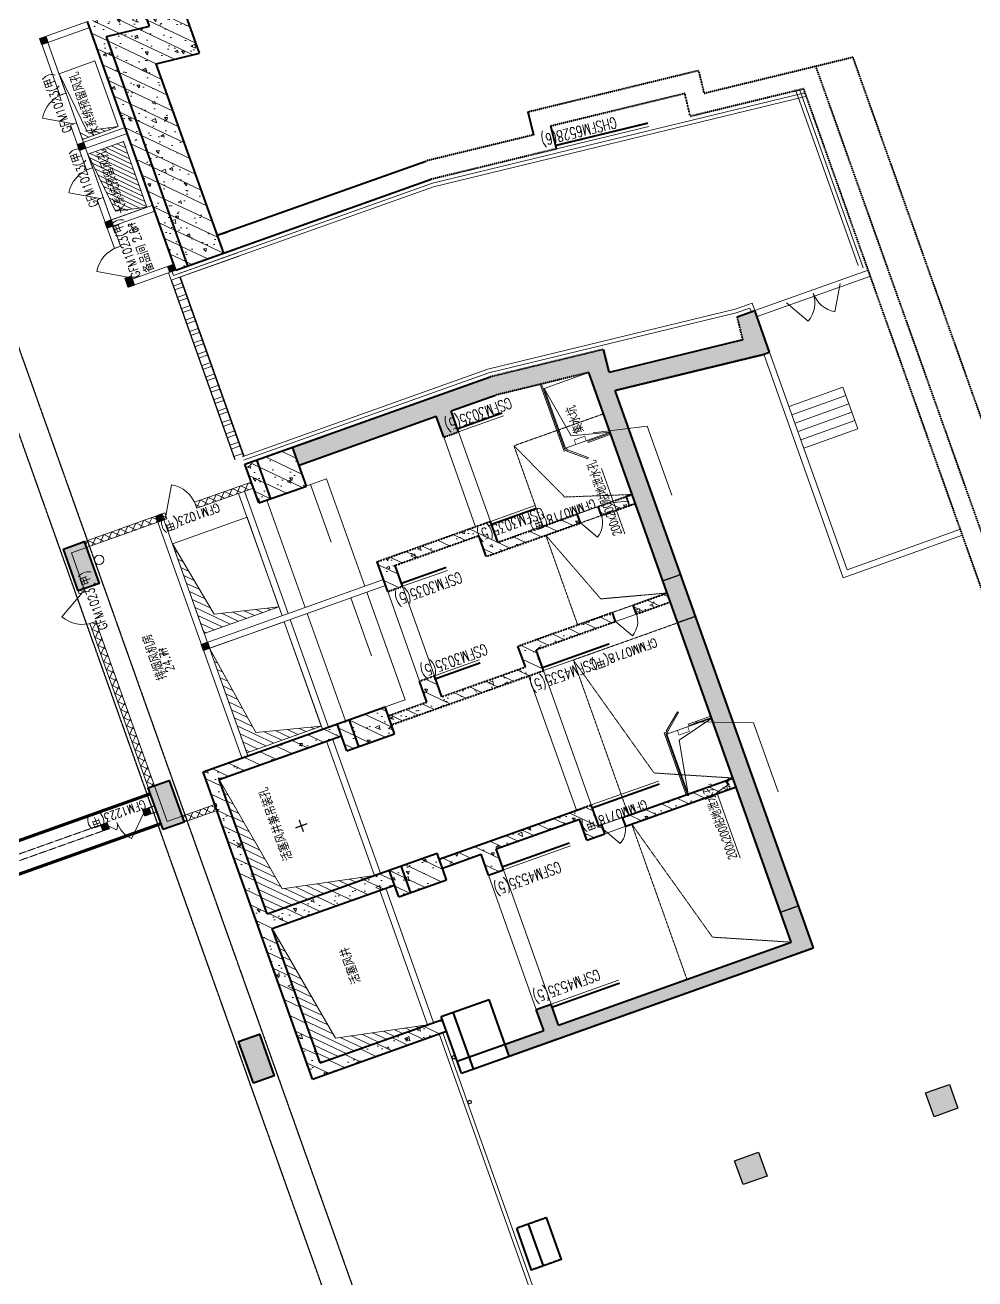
# Model space of a CAD drawing. Header units: millimetres. Extents: x 395197 to 699875, y 745 to 708816.
# Drawn here: x 501933 to 531934, y 223258 to 262836 of the extents above; entities that cross this region are included whole.
import ezdxf
from ezdxf.enums import TextEntityAlignment as Align

# ---------------------------------------------------------------- set-up
doc = ezdxf.new("R2010")
doc.units = ezdxf.units.MM
for name, pattern in [('CONTINOUS', [0]), ('DASH', [0.35, 0.25, -0.1]), ('DIVIDE', [31.75, 12.7, -6.35, 0, -6.35, 0, -6.35])]:
    doc.linetypes.add(name, pattern=pattern)
for name, color, linetype, lineweight in [('COLUMN', 9, 'Continuous', 13), ('DIM_LEAD', 3, 'Continuous', 9), ('GPS10.25', 2, 'Continuous', 9), ('SPACE', 7, 'Continuous', 9), ('STAIR', 2, 'Continuous', 9), ('WALL', 6, 'Continuous', 20), ('WINDOW', 252, 'Continuous', 9), ('WINDOWs', 4, 'Continuous', 18), ('吊钩', 175, 'Continuous', 9), ('地墙', 4, 'Continuous', 40), ('填充', 252, 'Continuous', 9), ('孔洞', 30, 'Continuous', 9), ('扶手', 144, 'Continuous', 9), ('暗梁暗柱', 4, 'Continuous', 40), ('柱边', 250, 'Continuous', 40), ('离壁墙', 185, 'Continuous', 9), ('给排水及消防', 54, 'Continuous', 9), ('设备-环控', 8, 'Continuous', 9), ('门号', 2, 'Continuous', 20)]:
    doc.layers.add(name, color=color, linetype=linetype, lineweight=lineweight)
for name, color, linetype in [('gpsylk', 40, 'Continuous'), ('挡烟', 5, 'DIVIDE'), ('柱', 9, 'Continuous'), ('柱子', 2, 'Continuous'), ('站台板下梁', 4, 'Continuous')]:
    doc.layers.add(name, color=color, linetype=linetype)
doc.styles.add('_HZTXT', font='txt1.shx', dxfattribs={"width": 0.7, "bigfont": 'HZTXT.shx'})
doc.styles.add('rs9-hz', font='RS9', dxfattribs={"width": 0.7, "bigfont": 'HZTXT'})
pattern_1 = [(154.69898, (404639.6, 463868.67), (-160.26523, -339.0281), []), (159.699, (404639.6, 463868.7), (-274.04, 1044.654), [112.5, -1237.5]), (104.699, (404639.6, 463868.7), (-992.102, -576.2684), [90, -990]), (210.1504, (404616.8, 463955.7), (-1266.1414, 468.3866), [95.6103, -1051.713]), (155.8832, (404357.2, 463767.5), (-305.8676, 1590.863), [168.75, -1856.25]), (206.3346, (404331.7, 463900.1), (-1848.246, 827.413), [143.415, -1577.57]), (100.8832, (404357.2, 463767.5), (-1848.246, 827.412), [135, -1485]), (130.699, (404377.2, 463934.05), (266.7776, 1046.5322), [112.5, -1237.5]), (75.699, (404377.2, 463934), (-1147.092, -23.035), [90, -990]), (181.1504, (404399.4, 464021.3), (-880.314, 1023.4977), [95.6103, -1051.713]), (147.19898, (404639.6, 463868.67), (-476.2659, -151.1447), [0, -978, 0, -1005, 0, -993.75]), (117.19898, (404639.6, 463868.67), (-690.0067, 172.0891), [0, -573, 0, -955.5, 0, -378.75]), (77.19898, (404752.35, 463553.75), (-238.0578, 765.2761), [0, -375, 0, -1170, 0, -1552.5]), (67.19898, (404802.9, 463412.5), (-436.239, 772.9693), [0, -487.5, 0, -777, 0, -1102.5])]
pattern_2 = [(160.30102, (-700383.64, 275276), (-128.4269, -358.7026), []), (160.30102, (-700460.4, 275438.38), (-128.4269, -358.7026), [])]
pattern_3 = [(154.69898, (404639.6, 463868.67), (-160.26523, -339.0281), []), (159.699, (404639.6, 463868.7), (-274.04, 1044.654), [112.5, -1237.5]), (104.699, (404639.6, 463868.7), (-992.1017, -576.2684), [90, -990]), (210.1504, (404616.8, 463955.7), (-1266.1414, 468.3866), [95.6103, -1051.713]), (155.8832, (404357.2, 463767.5), (-305.8676, 1590.863), [168.75, -1856.25]), (206.3346, (404331.7, 463900.1), (-1848.246, 827.413), [143.415, -1577.57]), (100.8832, (404357.2, 463767.5), (-1848.246, 827.412), [135, -1485]), (130.699, (404377.2, 463934.05), (266.7776, 1046.5322), [112.5, -1237.5]), (75.699, (404377.2, 463934), (-1147.092, -23.035), [90, -990]), (181.1504, (404399.4, 464021.3), (-880.314, 1023.4977), [95.6103, -1051.713]), (147.19898, (404639.6, 463868.67), (-476.2659, -151.1447), [0, -978, 0, -1005, 0, -993.75]), (117.19898, (404639.6, 463868.67), (-690.0067, 172.0891), [0, -573, 0, -955.5, 0, -378.75]), (77.19898, (404752.35, 463553.75), (-238.0578, 765.2761), [0, -375, 0, -1170, 0, -1552.5]), (67.19898, (404802.9, 463412.5), (-436.239, 772.9693), [0, -487.5, 0, -777, 0, -1102.5])]

# ---------------------------------------------------------------- blocks, each defined once
blk = doc.blocks.new('_FZH')
blk.add_solid([(-0.5, -0.5), (0.5, -0.5), (-0.5, 0.5), (0.5, 0.5)])
blk = doc.blocks.new('平方米')
at = {"layer": 'SPACE', "style": '_HZTXT', "width": 0.8}
for s, height, p in [('m', 256, (-166882, 205269)), ('2', 119, (-166691, 205390))]:
    blk.add_text(s, height=height, rotation=359.89, dxfattribs=at).set_placement(p)
blk = doc.blocks.new('A$C3E3C7F2D')
at = {"layer": 'gpsylk', "linetype": 'ByBlock'}
for centre in [(-274704, -26796), (-273204, -26799)]:
    blk.add_circle(centre, 57, dxfattribs=at)
blk = doc.blocks.new('$DorLib2D$00000228')
at = {"color": 0}
blk.add_line((0.5, 0), (0, 0.866), dxfattribs=at)
blk.add_arc((0.5, 0), 1, 120, 180, dxfattribs=at)
blk = doc.blocks.new('$DorLib2D$00000231')
at = {"color": 0}
for p, q in [((-0.5, 0), (-0.25, 0.433)), ((0.5, 0), (0.25, 0.433))]:
    blk.add_line(p, q, dxfattribs=at)
for centre, start, end in [((-0.5, 0), 0, 60), ((0.5, 0), 120, 180)]:
    blk.add_arc(centre, 0.5, start, end, dxfattribs=at)
blk = doc.blocks.new('$DorLib2D$00000222')
at = {"color": 0}
for p, q in [((0.5, -0.001), (-0.031, 0.53)), ((-0.5, 0), (-0.322, 0.178))]:
    blk.add_line(p, q, dxfattribs=at)
for centre, radius, start, end in [((0.505, -0.002), 0.755, 135.2225, 179.7238), ((-0.501, 0.003), 0.251, 359.7899, 44.4567)]:
    blk.add_arc(centre, radius, start, end, dxfattribs=at)

msp = doc.modelspace()

# ---------------------------------------------------------------- hatches: boundary and pattern name
at = {"layer": 'COLUMN'}
for points in [[(531399, 228643), (530645, 228374), (530376, 229127), (531129, 229397)], [(525367, 226504), (524614, 226234), (524344, 226987), (525097, 227257)]]:
    msp.add_hatch(color=256, dxfattribs=at).paths.add_polyline_path(points)
at = {"layer": '填充'}
h = msp.add_hatch(dxfattribs=at)
h.set_pattern_fill('钢筋混凝土', color=252, scale=150, angle=109.699, style=0)
h.set_pattern_definition(pattern_1)
h.paths.add_polyline_path([(506841, 255892), (507971, 256294), (506077, 261617), (507445, 261949), (506838, 263654), (505666, 263370), (505868, 262801), (504500, 262470)])
h = msp.add_hatch(dxfattribs=at)
h.set_pattern_fill('钢筋混凝土', color=252, scale=150, angle=109.699, style=0)
h.set_pattern_definition(pattern_1)
h.paths.add_polyline_path([(504500, 262470), (505868, 262801), (505666, 263370), (503907, 262944), (506464, 255758), (506841, 255892)])
h = msp.add_hatch(dxfattribs=at)
h.set_pattern_fill('钢筋混凝土', color=252, scale=150, angle=109.699, style=0)
h.set_pattern_definition(pattern_3)
h.paths.add_polyline_path([(506841, 255892), (507075, 255233), (508206, 255635), (508005, 256200), (507971, 256294)])
h = msp.add_hatch(dxfattribs=at)
h.set_pattern_fill('钢筋混凝土', color=252, scale=150, angle=109.699, style=0)
h.set_pattern_definition(pattern_3)
h.paths.add_polyline_path([(506841, 255892), (506464, 255758), (506699, 255098), (507075, 255233)])
h = msp.add_hatch(dxfattribs=at)
h.set_pattern_fill('钢筋混凝土', color=252, scale=150, angle=109.699, style=0)
h.set_pattern_definition([(154.699, (532567.16, 235764), (-160.265, -339.028), []), (159.699, (532567.2, 235764), (-274.04, 1044.654), [112.5, -1237.5]), (104.699, (532567.2, 235764), (-992.1, -576.27), [90, -990]), (210.1504, (532544.3, 235851), (-1266.14, 468.387), [95.61, -1051.713]), (155.883, (532284.7, 235662.9), (-305.87, 1590.86), [168.75, -1856.25]), (206.3346, (532259.2, 235795.4), (-1848.25, 827.41), [143.415, -1577.57]), (100.883, (532284.7, 235662.9), (-1848.25, 827.41), [135, -1485]), (130.699, (532304.8, 235829.4), (266.778, 1046.532), [112.5, -1237.5]), (75.699, (532304.8, 235829.4), (-1147.092, -23.035), [90, -990]), (181.1504, (532327, 235916.6), (-880.314, 1023.498), [95.61, -1051.713]), (147.199, (532567.16, 235764), (-476.266, -151.1447), [0, -978, 0, -1005, 0, -993.75]), (117.199, (532567.16, 235764), (-690.007, 172.089), [0, -573, 0, -955.5, 0, -378.75]), (77.199, (532679.9, 235449.07), (-238.058, 765.276), [0, -375, 0, -1170, 0, -1552.5]), (67.199, (532730.5, 235307.84), (-436.239, 772.97), [0, -487.5, 0, -777, 0, -1102.5])])
h.paths.add_polyline_path([(516623, 251731), (510385, 249511), (510586, 248946), (514920, 250488), (515155, 249829), (515626, 249996), (515391, 250656), (516795, 251155), (519736, 251869), (521106, 248019), (521207, 247736), (526135, 233887), (518786, 231272), (518552, 231932), (518081, 231764), (518315, 231104), (517091, 230669), (517225, 230292), (526834, 233711), (520575, 251300), (525167, 252415), (525450, 252515), (525208, 253196), (525115, 253456), (524985, 253822), (524429, 253625), (524606, 252896), (520427, 251882), (520251, 252611)])
h = msp.add_hatch(dxfattribs=at)
h.set_pattern_fill('钢筋混凝土', color=252, scale=150, angle=109.699, style=0)
h.set_pattern_definition(pattern_3)
h.paths.add_polyline_path([(509691, 247884), (510821, 248286), (510385, 249511), (509255, 249109)])
h = msp.add_hatch(dxfattribs=at)
h.set_pattern_fill('钢筋混凝土', color=252, scale=150, angle=109.699, style=0)
h.set_pattern_definition(pattern_3)
h.paths.add_polyline_path([(509314, 247750), (509691, 247884), (509255, 249109), (508878, 248975)])
at = {"layer": '填充', "extrusion": (-7.69621e-32, -2.75549e-32, -1)}
h = msp.add_hatch(dxfattribs=at)
h.set_pattern_fill('ANSI37', color=252, scale=120, angle=-109.699, style=0)
h.set_pattern_definition([(115.30102, (-700383.64, 275276), (-172.22628, -81.41474), []), (205.30102, (-700383.64, 275276), (81.41474, -172.22628), [])])
h.paths.add_polyline_path([(-507924, 238233), (-507991, 238045), (-506955, 237676), (-506888, 237864)])
h.paths.add_polyline_path([(-504170, 244009), (-506014, 238827), (-505826, 238760), (-503982, 243942)])
h.paths.add_polyline_path([(-503801, 245045), (-503835, 244951), (-503647, 244884), (-503613, 244978)])
h.paths.add_polyline_path([(-506347, 247437), (-506414, 247249), (-503870, 246343), (-503803, 246532)])
h.paths.add_polyline_path([(-509079, 248409), (-509146, 248221), (-507356, 247584), (-507289, 247772)])
at = {"layer": '填充'}
h = msp.add_hatch(dxfattribs=at)
h.set_pattern_fill('钢筋混凝土', color=252, scale=150, angle=109.699, style=0)
h.set_pattern_definition([(154.699, (524403.27, 238790.8), (-160.265, -339.028), []), (159.699, (524403.3, 238790.8), (-274.04, 1044.654), [112.5, -1237.5]), (104.699, (524403.3, 238790.8), (-992.1, -576.27), [90, -990]), (210.15, (524380.4, 238877.8), (-1266.14, 468.39), [95.61, -1051.71]), (155.883, (524120.8, 238689.7), (-305.87, 1590.86), [168.75, -1856.25]), (206.335, (524095.3, 238822.2), (-1848.25, 827.41), [143.42, -1577.57]), (100.883, (524120.8, 238689.7), (-1848.25, 827.41), [135, -1485]), (130.699, (524140.9, 238856.2), (266.78, 1046.53), [112.5, -1237.5]), (75.699, (524140.9, 238856.2), (-1147.09, -23.035), [90, -990]), (181.15, (524163.1, 238943.4), (-880.314, 1023.5), [95.61, -1051.71]), (147.199, (524403.27, 238790.8), (-476.266, -151.145), [0, -978, 0, -1005, 0, -993.75]), (117.199, (524403.3, 238790.8), (-690.007, 172.09), [0, -573, 0, -955.5, 0, -378.75]), (77.199, (524516.03, 238475.86), (-238.058, 765.276), [0, -375, 0, -1170, 0, -1552.5]), (67.199, (524566.6, 238334.64), (-436.24, 772.97), [0, -487.5, 0, -777, 0, -1102.5])])
h.paths.add_polyline_path([(519346, 238052), (515012, 236510), (515113, 236227), (516337, 236663), (516572, 236003), (517043, 236171), (516808, 236831), (519446, 237769), (519681, 237110), (520246, 237311), (520146, 237594), (520052, 237560), (519817, 238220)])
h.paths.add_polyline_path([(520805, 237828), (520906, 237546), (524203, 238719), (524103, 239002)])
h.paths.add_polyline_path([(515099, 241635), (514864, 242295), (514393, 242127), (514627, 241468), (513403, 241032), (513503, 240749), (518308, 242459), (518073, 243119), (520583, 244012), (520483, 244294), (517502, 243234), (517736, 242574)])
h.paths.add_polyline_path([(521142, 244529), (521243, 244246), (522313, 244627), (522212, 244910)])
h.paths.add_polyline_path([(520036, 247638), (520136, 247355), (521018, 247669), (520918, 247952)])
h.paths.add_polyline_path([(519477, 247121), (519376, 247403), (516866, 246510), (516632, 247170), (513052, 245896), (513387, 244954), (513858, 245121), (513623, 245781), (516261, 246720), (516496, 246060)])
h = msp.add_hatch(dxfattribs=at)
h.set_pattern_fill('钢筋混凝土', color=252, scale=150, angle=109.699, style=0)
h.set_pattern_definition(pattern_3)
h.paths.add_polyline_path([(513604, 240467), (513302, 241315), (512172, 240912), (512473, 240064)])
h = msp.add_hatch(dxfattribs=at)
h.set_pattern_fill('钢筋混凝土', color=252, scale=150, angle=109.699, style=0)
h.set_pattern_definition([(154.69898, (625805.57, 547374.84), (-160.26523, -339.0281), []), (159.69898, (625805.6, 547374.8), (-274.04, 1044.654), [112.5, -1237.5]), (104.69898, (625805.6, 547374.8), (-992.1017, -576.2684), [90, -990]), (210.15038, (625782.7, 547461.9), (-1266.1414, 468.3866), [95.6103, -1051.713]), (155.8832, (625523.1, 547273.7), (-305.8676, 1590.863), [168.75, -1856.25]), (206.3346, (625497.6, 547406.3), (-1848.246, 827.413), [143.4154, -1577.5695]), (100.8832, (625523.1, 547273.7), (-1848.246, 827.412), [135, -1485]), (130.69898, (625543.2, 547440.2), (266.7776, 1046.5322), [112.5, -1237.5]), (75.69898, (625543.2, 547440.2), (-1147.0922, -23.0352), [90, -990]), (181.15038, (625565.4, 547527.4), (-880.3138, 1023.4977), [95.6103, -1051.713]), (147.19898, (625805.57, 547374.84), (-476.26587, -151.1447), [0, -978, 0, -1005, 0, -993.75]), (117.19898, (625805.57, 547374.84), (-690.0067, 172.0891), [0, -573, 0, -955.5, 0, -378.75]), (77.19898, (625918.32, 547059.9), (-238.0578, 765.2761), [0, -375, 0, -1170, 0, -1552.5]), (67.19898, (625968.9, 546918.7), (-436.239, 772.9693), [0, -487.5, 0, -777, 0, -1102.5])])
h.paths.add_polyline_path([(507555, 239269), (511008, 229566), (515248, 231074), (515114, 231451), (511251, 230077), (509742, 234316), (513605, 235691), (513438, 236162), (509575, 234787), (508066, 239027), (511929, 240401), (511795, 240778)])
h = msp.add_hatch(dxfattribs=at)
h.set_pattern_fill('钢筋混凝土', color=252, scale=150, angle=109.699, style=0)
h.set_pattern_definition(pattern_3)
h.paths.add_polyline_path([(511795, 240778), (512096, 239930), (512473, 240064), (512172, 240912)])
h = msp.add_hatch(dxfattribs=at)
h.set_pattern_fill('钢筋混凝土', color=252, scale=150, angle=109.699, style=0)
h.set_pattern_definition(pattern_3)
h.paths.add_polyline_path([(513814, 236296), (514116, 235448), (515247, 235850), (514945, 236698)])
h = msp.add_hatch(dxfattribs=at)
h.set_pattern_fill('钢筋混凝土', color=252, scale=150, angle=109.699, style=0)
h.set_pattern_definition(pattern_3)
h.paths.add_polyline_path([(513814, 236296), (513438, 236162), (513739, 235314), (514116, 235448)])
at = {"layer": '孔洞'}
h = msp.add_hatch(dxfattribs=at)
h.set_pattern_fill('ANSI31', color=8, scale=80, angle=109.699, style=0)
h.set_pattern_definition([(154.69898, (451902.09, 499817.62), (-54.27649, -114.81752), [])])
h.paths.add_polyline_path([(503743, 259228), (504873, 259631), (503656, 259472)])
h = msp.add_hatch(dxfattribs=at)
h.set_pattern_fill('ANSI31', color=8, scale=80, angle=109.699, style=0)
h.set_pattern_definition([(154.69898, (451935.61, 499723.41), (-54.27649, -114.81752), [])])
h.paths.add_polyline_path([(505779, 257087), (505041, 259160), (503911, 258757), (504786, 256958)])
at = {"layer": '孔洞', "extrusion": (-7.69621e-32, -2.75549e-32, -1)}
h = msp.add_hatch(dxfattribs=at)
h.set_pattern_fill('ANSI32', color=8, scale=80, angle=-64.699, style=0)
h.set_pattern_definition(pattern_2)
h.paths.add_polyline_path([(-506830, 254880), (-508841, 249227), (-508559, 249126), (-506547, 254779)])
h = msp.add_hatch(dxfattribs=at)
h.set_pattern_fill('ANSI32', color=8, scale=80, angle=-64.699, style=0)
h.set_pattern_definition(pattern_2)
h.paths.add_polyline_path([(-506830, 254880), (-508841, 249227), (-508559, 249126), (-506547, 254779)])
at = {"layer": '孔洞'}
h = msp.add_hatch(dxfattribs=at)
h.set_pattern_fill('ANSI31', color=8, scale=120, angle=109.699, style=0)
h.set_pattern_definition([(154.69898, (451740.8, 499972.52), (-81.41474, -172.22628), [])])
h.paths.add_polyline_path([(507594, 243635), (509949, 244473), (507910, 244242), (506588, 246461)])
h = msp.add_hatch(dxfattribs=at)
h.set_pattern_fill('ANSI31', color=8, scale=120, angle=109.699, style=0)
h.set_pattern_definition([(154.69898, (451807.85, 499784.1), (-81.41474, -172.22628), [])])
h.paths.add_polyline_path([(508935, 239867), (511290, 240705), (511290, 240705), (509227, 240501), (507762, 243164), (508684, 240573)])
h = msp.add_hatch(dxfattribs=at)
h.set_pattern_fill('ANSI31', color=8, scale=120, angle=109.699, style=0)
h.set_pattern_definition([(154.69898, (451807.85, 499784.1), (-81.41474, -172.22628), [])])
h.paths.add_polyline_path([(508066, 239027), (509575, 234787), (512966, 235994), (510058, 235569)])
h = msp.add_hatch(dxfattribs=at)
h.set_pattern_fill('ANSI31', color=8, scale=120, angle=109.699, style=0)
h.set_pattern_definition([(154.69898, (451841.38, 499689.88), (-81.41474, -172.22628), [])])
h.paths.add_polyline_path([(509742, 234316), (509742, 234316), (511251, 230077), (514643, 231283), (511734, 230859)])
at = {"layer": '柱'}
for points in [[(502466, 262219), (502399, 262407), (502588, 262474), (502655, 262286)], [(503655, 258879), (503588, 259067), (503776, 259134), (503844, 258946)], [(504527, 256429), (504460, 256618), (504648, 256685), (504715, 256496)], [(506510, 255031), (506443, 255220), (506632, 255287), (506699, 255098)], [(505191, 254562), (505091, 254845), (505279, 254912), (505380, 254629)], [(506131, 247148), (506064, 247337), (506253, 247404), (506320, 247215)], [(507573, 243097), (507506, 243285), (507694, 243352), (507762, 243164)], [(505717, 237872), (505650, 238061), (505839, 238128), (505906, 237939)], [(504398, 237403), (504331, 237591), (504520, 237658), (504587, 237470)]]:
    msp.add_hatch(color=252, dxfattribs=at).paths.add_polyline_path(points)

# ---------------------------------------------------------------- linework, layer by layer
at = {"layer": 'DIM_LEAD'}
for p, q in [((519872, 249970, 0), (521580, 250170, 0)), ((521580, 250170, 0), (522358, 247997, 0)), ((523097, 240841, 0), (524938, 240807, 0)), ((523097, 240841, 0), (524938, 240807, 0)), ((524938, 240807, 0), (525716, 238634, 0))]:
    msp.add_line(p, q, dxfattribs=at)
at = {"layer": 'DIM_LEAD', "linetype": 'ByBlock'}
for p, q in [((523780, 238612, 0), (524153, 238860, 0)), ((524518, 236553, 0), (523780, 238612, 0))]:
    msp.add_line(p, q, dxfattribs=at)
at = {"layer": 'GPS10.25', "linetype": 'ByBlock'}
for p, q in [((520874, 246777, 0), (520137, 248836, 0)), ((520522, 247766, 0), (520968, 247811, 0))]:
    msp.add_line(p, q, dxfattribs=at)
at = {"layer": 'gpsylk', "linetype": 'CONTINOUS', "lineweight": -3, "extrusion": (-7.69621e-32, -2.75549e-32, -1), "elevation": 0}
for points in [[(-506830, 254880), (-508841, 249227)], [(-506547, 254779), (-508559, 249126)], [(-506547, 254779), (-508559, 249126)]]:
    msp.add_lwpolyline(points, dxfattribs=at)
at = {"layer": 'STAIR'}
msp.add_line((528235, 250088, 0), (527766, 251407, 0), dxfattribs=at)
at = {"layer": 'STAIR', "elevation": 0}
for points in [[(527766, 251407), (526062, 250796)], [(527859, 251143), (526156, 250533)], [(527953, 250879), (526258, 250272)], [(528047, 250615), (526352, 250008)], [(528141, 250351), (526439, 249742)], [(528235, 250088), (526534, 249478)]]:
    msp.add_lwpolyline(points, dxfattribs=at)
at = {"layer": 'WALL'}
for p, q in [((503907, 262944, 0), (502399, 262407, 0)), ((502399, 262407, 0), (503035, 260622, 0)), ((502655, 262286, 0), (503974, 262755, 0)), ((503223, 260689, 0), (502655, 262286, 0)), ((503370, 259679, 0), (503873, 258266, 0)), ((504061, 258333, 0), (503559, 259747, 0)), ((504208, 257324, 0), (504755, 255787, 0)), ((504944, 255854, 0), (504397, 257391, 0)), ((506632, 255287, 0), (505313, 254817, 0)), ((505191, 254562, 0), (506699, 255098, 0)), ((505313, 254817, 0), (505279, 254912, 0)), ((528565, 255096, 0), (524985, 253822, 0)), ((528632, 254908, 0), (525052, 253634, 0)), ((505091, 254845, 0), (505191, 254562, 0)), ((527895, 245645, 0), (525450, 252515, 0)), ((527774, 245389, 0), (525262, 252448, 0)), ((509079, 248409, 0), (507289, 247772, 0)), ((509146, 248221, 0), (507356, 247584, 0)), ((507356, 247584, 0), (507289, 247772, 0)), ((506347, 247437, 0), (503144, 246297, 0)), ((506414, 247249, 0), (506347, 247437, 0)), ((506414, 247249, 0), (503399, 246176, 0)), ((508780, 239705, 0), (506131, 247148, 0)), ((508969, 239772, 0), (506320, 247215, 0)), ((531542, 246730, 0), (527774, 245389, 0)), ((531475, 246919, 0), (527895, 245645, 0)), ((503647, 244884, 0), (503144, 246297, 0)), ((503835, 244951, 0), (503399, 246176, 0)), ((507506, 243285, 0), (513253, 245331, 0)), ((507573, 243097, 0), (513320, 245142, 0)), ((503835, 244951, 0), (503647, 244884, 0)), ((504170, 244009, 0), (503982, 243942, 0)), ((506295, 237441, 0), (503982, 243942, 0)), ((506417, 237697, 0), (504170, 244009, 0)), ((506295, 237441, 0), (507991, 238045, 0)), ((506417, 237697, 0), (507924, 238233, 0))]:
    msp.add_line(p, q, dxfattribs=at)
at = {"layer": 'WALL', "linetype": 'DASH', "ltscale": 2}
for p, q in [((506027, 238195, 0), (505650, 238061, 0)), ((505717, 237872, 0), (505650, 238061, 0)), ((506094, 238006, 0), (505717, 237872, 0)), ((504520, 237658, 0), (497077, 235010, 0)), ((504587, 237470, 0), (497144, 234821, 0)), ((504587, 237470, 0), (504520, 237658, 0))]:
    msp.add_line(p, q, dxfattribs=at)
at = {"layer": 'WALL', "elevation": 0}
for points in [[(503223, 260689), (503035, 260622)], [(503559, 259747), (503370, 259679)], [(505095, 259603), (503588, 259067)], [(505162, 259415), (503655, 258879)], [(504061, 258333), (503873, 258266)], [(504397, 257391), (504208, 257324)], [(505967, 257154), (504460, 256618)], [(506034, 256966), (504527, 256429)], [(504944, 255854), (504755, 255787)], [(505279, 254912), (505091, 254845)]]:
    msp.add_lwpolyline(points, dxfattribs=at)
at = {"layer": 'WINDOW'}
for p, q in [((521633, 259635, 0), (518718, 258928, 0)), ((515626, 249996, 0), (517039, 250499, 0)), ((516632, 247170, 0), (518045, 247673, 0)), ((513858, 245121, 0), (515271, 245624, 0)), ((518308, 242459, 0), (520420, 243211, 0)), ((514864, 242295, 0), (516277, 242798, 0)), ((519817, 238220, 0), (521936, 238974, 0)), ((517043, 236171, 0), (519164, 236926, 0)), ((518552, 231932, 0), (520681, 232689, 0))]:
    msp.add_line(p, q, dxfattribs=at)
at = {"layer": 'WINDOW', "const_width": 60, "elevation": 0}
for points in [[(521607, 259742), (518692, 259035)], [(515592, 250090), (517006, 250593)], [(516665, 247076), (518078, 247578)], [(513825, 245215), (515238, 245718)], [(518275, 242553), (520386, 243305)], [(514897, 242201), (516311, 242704)], [(519850, 238125), (521970, 238880)], [(517010, 236265), (519130, 237020)], [(518585, 231837), (520715, 232595)]]:
    msp.add_lwpolyline(points, dxfattribs=at)
at = {"layer": 'WINDOW', "elevation": 0}
for points in [[(516161, 247002), (515155, 249829)], [(516632, 247170), (515626, 249996)], [(514864, 242295), (513858, 245121)], [(514393, 242127), (513387, 244954)], [(519346, 238052), (517837, 242292)], [(519817, 238220), (518308, 242459)], [(514398, 242113), (514393, 242127)], [(518081, 231764), (516572, 236003)], [(518552, 231932), (517043, 236171)]]:
    msp.add_lwpolyline(points, dxfattribs=at)
at = {"layer": 'WINDOW', "linetype": 'ByBlock', "elevation": 0}
for points in [[(508675, 248053), (510050, 244191)], [(508675, 248053), (510050, 244191)], [(508863, 248120), (510238, 244258)], [(508863, 248120), (510238, 244258)], [(519376, 247403), (520036, 247638)], [(520136, 247355), (519477, 247121)], [(520483, 244294), (521142, 244529)], [(521243, 244246), (520583, 244012)], [(511324, 240611), (510117, 244002)], [(511324, 240611), (510117, 244002)], [(511512, 240678), (510305, 244069)], [(511512, 240678), (510305, 244069)], [(513155, 236061), (511646, 240301)], [(513155, 236061), (511646, 240301)], [(512966, 235994), (511458, 240234)], [(512966, 235994), (511458, 240234)], [(520146, 237594), (520805, 237828)], [(520906, 237546), (520246, 237311)], [(513134, 235523), (514643, 231283)], [(513134, 235523), (514643, 231283)], [(513323, 235590), (514831, 231351)], [(513323, 235590), (514831, 231351)]]:
    msp.add_lwpolyline(points, dxfattribs=at)
at = {"layer": 'WINDOWs', "linetype": 'DASH', "ltscale": 2, "const_width": 100, "elevation": 0}
for points in [[(496943, 235387), (505893, 238572)], [(497278, 234445), (506228, 237630)]]:
    msp.add_lwpolyline(points, dxfattribs=at)
at = {"layer": '吊钩', "const_width": 40, "elevation": 0}
for points in [[(510469, 237494), (510846, 237628)], [(510725, 237372), (510591, 237749)]]:
    msp.add_lwpolyline(points, dxfattribs=at)
at = {"layer": '地墙', "ltscale": 5}
for p, q in [((507445, 261949, 0), (496725, 292072, 0)), ((505868, 262801, 0), (495957, 290651, 0)), ((506699, 255098, 0), (503907, 262944, 0)), ((504500, 262470, 0), (505868, 262801, 0)), ((507075, 255233, 0), (504500, 262470, 0)), ((506077, 261617, 0), (507445, 261949, 0)), ((508206, 255635, 0), (506077, 261617, 0)), ((517817, 260098, 0), (517993, 259369, 0)), ((518718, 258928, 0), (518541, 259657, 0)), ((508005, 256200, 0), (514590, 258544, 0)), ((506699, 255098, 0), (514762, 257968, 0)), ((508005, 256200, 0), (508326, 256314, 0)), ((506699, 255098, 0), (508585, 255770, 0)), ((520379, 251870, 0), (520202, 252599, 0)), ((508878, 248975, 0), (516623, 251731, 0)), ((526135, 233887, 0), (519736, 251869, 0)), ((515391, 250656, 0), (516795, 251155, 0)), ((526834, 233711, 0), (520575, 251300, 0)), ((515626, 249996, 0), (515391, 250656, 0)), ((510586, 248946, 0), (514920, 250488, 0)), ((515155, 249829, 0), (514920, 250488, 0)), ((508878, 248975, 0), (511396, 249871, 0)), ((510821, 248286, 0), (510385, 249511, 0)), ((510821, 248286, 0), (510385, 249511, 0)), ((509314, 247750, 0), (508878, 248975, 0)), ((509691, 247884, 0), (509255, 249109, 0)), ((510586, 248946, 0), (511655, 249326, 0)), ((509314, 247750, 0), (510821, 248286, 0)), ((519477, 247121, 0), (519376, 247403, 0)), ((520136, 247355, 0), (520036, 247638, 0)), ((516866, 246511, 0), (516632, 247170, 0)), ((516866, 246510, 0), (516632, 247170, 0)), ((516496, 246060, 0), (516261, 246720, 0)), ((513387, 244954, 0), (513052, 245896, 0)), ((513858, 245121, 0), (513623, 245781, 0)), ((520583, 244012, 0), (520483, 244294, 0)), ((521243, 244246, 0), (521142, 244529, 0)), ((517736, 242574, 0), (517502, 243234, 0)), ((518308, 242459, 0), (518073, 243119, 0)), ((515099, 241635, 0), (514864, 242295, 0)), ((514627, 241468, 0), (514393, 242127, 0)), ((507555, 239269, 0), (513302, 241315, 0)), ((513604, 240467, 0), (513302, 241315, 0)), ((513604, 240467, 0), (513302, 241315, 0)), ((512096, 239930, 0), (511795, 240778, 0)), ((512473, 240064, 0), (512172, 240912, 0)), ((508066, 239027, 0), (511929, 240401, 0)), ((512096, 239930, 0), (513604, 240467, 0)), ((511008, 229566, 0), (507555, 239269, 0)), ((520805, 237828, 0), (524291, 239069, 0)), ((509575, 234787, 0), (508066, 239027, 0)), ((520906, 237546, 0), (524392, 238786, 0)), ((515012, 236510, 0), (519541, 238121, 0)), ((520052, 237560, 0), (519817, 238220, 0)), ((516808, 236831, 0), (519446, 237769, 0)), ((519681, 237110, 0), (519446, 237769, 0)), ((520246, 237311, 0), (520146, 237594, 0)), ((520906, 237546, 0), (520805, 237828, 0)), ((519681, 237110, 0), (520246, 237311, 0)), ((513438, 236162, 0), (514945, 236698, 0)), ((515247, 235850, 0), (514945, 236698, 0)), ((515247, 235850, 0), (514945, 236698, 0)), ((517043, 236171, 0), (516808, 236831, 0)), ((514116, 235448, 0), (513814, 236296, 0)), ((515113, 236227, 0), (516337, 236663, 0)), ((516572, 236003, 0), (516337, 236663, 0)), ((509575, 234787, 0), (513438, 236162, 0)), ((513739, 235314, 0), (513438, 236162, 0)), ((516572, 236003, 0), (517043, 236171, 0)), ((509742, 234316, 0), (513605, 235691, 0)), ((513739, 235314, 0), (515247, 235850, 0)), ((511251, 230077, 0), (509742, 234316, 0)), ((518786, 231272, 0), (526135, 233887, 0)), ((515080, 231545, 0), (516588, 232082, 0)), ((517225, 230292, 0), (516588, 232082, 0)), ((518081, 231764, 0), (518552, 231932, 0)), ((518786, 231272, 0), (518552, 231932, 0)), ((515717, 229755, 0), (515080, 231545, 0)), ((516094, 229889, 0), (515457, 231679, 0)), ((518315, 231104, 0), (518081, 231764, 0)), ((511251, 230077, 0), (515114, 231451, 0)), ((511008, 229566, 0), (515248, 231074, 0)), ((515583, 230132, 0), (518315, 231104, 0)), ((517930, 223537, 0), (517461, 224856, 0)), ((518307, 223671, 0), (517838, 224990, 0)), ((518872, 223873, 0), (518403, 225192, 0))]:
    msp.add_line(p, q, dxfattribs=at)
at = {"layer": '地墙', "linetype": 'DASH', "ltscale": 0.01}
for p, q in [((528084, 261817, 0), (523387, 260678, 0)), ((546787, 209259, 0), (528084, 261817, 0)), ((517817, 260098, 0), (523210, 261407, 0)), ((523387, 260678, 0), (523210, 261407, 0)), ((545658, 208854, 0), (526911, 261533, 0)), ((526527, 260822, 0), (522945, 259953, 0)), ((545093, 208650, 0), (526527, 260822, 0)), ((518541, 259657, 0), (522769, 260682, 0)), ((522945, 259953, 0), (522769, 260682, 0)), ((517993, 259369, 0), (514590, 258544, 0)), ((518718, 258928, 0), (514762, 257968, 0)), ((524606, 252896, 0), (524429, 253625, 0)), ((520202, 252599, 0), (516623, 251731, 0)), ((525167, 252415, 0), (520575, 251300, 0)), ((519736, 251869, 0), (516795, 251155, 0)), ((515155, 249829, 0), (515626, 249996, 0)), ((520036, 247638, 0), (521106, 248019, 0)), ((516866, 246510, 0), (519376, 247403, 0)), ((520136, 247355, 0), (521207, 247736, 0)), ((513052, 245896, 0), (516161, 247002, 0)), ((516161, 247002, 0), (516632, 247170, 0)), ((516496, 246060, 0), (519477, 247121, 0)), ((513623, 245781, 0), (516261, 246720, 0)), ((513387, 244954, 0), (513858, 245121, 0)), ((521142, 244529, 0), (522212, 244910, 0)), ((521243, 244246, 0), (522313, 244627, 0)), ((517502, 243234, 0), (520483, 244294, 0)), ((518073, 243119, 0), (520583, 244012, 0)), ((513503, 240749, 0), (518308, 242459, 0)), ((514393, 242127, 0), (514864, 242295, 0)), ((515099, 241635, 0), (517736, 242574, 0)), ((513403, 241032, 0), (514627, 241468, 0)), ((519346, 238052, 0), (519817, 238220, 0)), ((520052, 237560, 0), (520146, 237594, 0)), ((517225, 230292, 0), (526834, 233711, 0))]:
    msp.add_line(p, q, dxfattribs=at)
at = {"layer": '地墙', "linetype": 'ByBlock'}
for p, q in [((524429, 253625, 0), (524985, 253822, 0)), ((525450, 252515, 0), (524985, 253822, 0)), ((524606, 252896, 0), (520379, 251870, 0)), ((525167, 252415, 0), (525450, 252515, 0)), ((520575, 251300, 0), (525167, 252415, 0)), ((526834, 233711, 0), (520575, 251300, 0)), ((515717, 229755, 0), (526834, 233711, 0))]:
    msp.add_line(p, q, dxfattribs=at)
at = {"layer": '地墙', "linetype": 'DASH', "ltscale": 0.2, "elevation": 0}
for points in [[(520918, 247952), (521018, 247669), (521207, 247736), (521106, 248019)], [(524103, 239002), (524203, 238719), (524392, 238786), (524291, 239069)]]:
    msp.add_lwpolyline(points, close=True, dxfattribs=at)
at = {"layer": '孔洞', "linetype": 'DASH'}
for p, q in [((518977, 247938, 0), (517374, 249557, 0)), ((518977, 247938, 0), (521106, 248019, 0)), ((520117, 244723, 0), (518380, 246731, 0)), ((520117, 244723, 0), (522209, 244909, 0)), ((521800, 239228, 0), (519250, 242794, 0)), ((521800, 239228, 0), (524291, 239069, 0)), ((523644, 234046, 0), (521094, 237613, 0)), ((523644, 234046, 0), (526135, 233887, 0))]:
    msp.add_line(p, q, dxfattribs=at)
at = {"layer": '孔洞', "linetype": 'ByBlock', "elevation": 0}
for points in [[(503743, 259228), (503005, 261301), (504136, 261703), (504873, 259631)], [(504648, 256685), (503911, 258757), (505041, 259160), (505779, 257087)]]:
    msp.add_lwpolyline(points, close=True, dxfattribs=at)
for points in [[(503005, 261301), (503881, 259501), (504873, 259631)], [(503911, 258757), (504786, 256958), (505779, 257087)]]:
    msp.add_lwpolyline(points, dxfattribs=at)
at = {"layer": '孔洞', "linetype": 'DASH', "elevation": 0}
for points in [[(521106, 248019), (520201, 250563), (517374, 249557), (518280, 247013)], [(519386, 243904), (518380, 246731), (521207, 247736), (522212, 244910)], [(519386, 243904), (518380, 246731), (521207, 247736), (522212, 244910)], [(520994, 237895), (519250, 242794), (522548, 243968), (524291, 239069)], [(522838, 232714), (521094, 237613), (524392, 238786), (526135, 233887)]]:
    msp.add_lwpolyline(points, close=True, dxfattribs=at)
at = {"layer": '孔洞', "elevation": 0}
for points in [[(509949, 244473), (508943, 247300), (506588, 246461), (507594, 243635), (509949, 244473)], [(506588, 246461), (507910, 244242), (509949, 244473)], [(511290, 240705), (510117, 244002), (507762, 243164), (508935, 239867), (511290, 240705)], [(507762, 243164), (509227, 240501), (511290, 240705)], [(508066, 239027), (510058, 235569), (512966, 235994)], [(509742, 234316), (511734, 230859), (514643, 231283)]]:
    msp.add_lwpolyline(points, dxfattribs=at)
for points in [[(512966, 235994), (511458, 240234), (508066, 239027), (509575, 234787)], [(514643, 231283), (513134, 235523), (509742, 234316), (511251, 230077)]]:
    msp.add_lwpolyline(points, close=True, dxfattribs=at)
at = {"layer": '孔洞'}
msp.add_circle((504273, 245956, 0), 150, dxfattribs=at)
at = {"layer": '扶手', "elevation": 0}
for points in [[(518242, 251506), (518981, 249442), (519047, 249466), (519061, 249428), (518957, 249391), (518203, 251497)], [(520435, 249920), (519720, 249664), (519706, 249702), (520422, 249958)], [(523597, 241019), (522881, 240764), (522894, 240727), (523610, 240981)], [(522850, 238556), (522169, 240468), (522235, 240492), (522222, 240530), (522118, 240493), (522812, 238542)]]:
    msp.add_lwpolyline(points, dxfattribs=at)
at = {"layer": '扶手', "const_width": 20, "elevation": 0}
for points in [[(519658, 249716), (519608, 249858), (519278, 249740), (519329, 249598)], [(522867, 240685), (522917, 240544), (522587, 240426), (522537, 240568)]]:
    msp.add_lwpolyline(points, dxfattribs=at)
at = {"layer": '扶手', "elevation": 0}
for points in [[(519717, 249185), (519061, 249428), (519047, 249391), (519703, 249148)], [(522576, 241133), (522222, 240530), (522187, 240550), (522541, 241153)]]:
    msp.add_lwpolyline(points, close=True, dxfattribs=at)
at = {"layer": '挡烟', "linetype": 'DASH', "const_width": 50, "elevation": 0}
msp.add_lwpolyline([(508841, 249227), (506830, 254880)], dxfattribs=at)
at = {"layer": '暗梁暗柱', "linetype": 'DASH', "ltscale": 1.5}
for p, q in [((518403, 225192, 0), (517461, 224856, 0)), ((518872, 223873, 0), (517930, 223537, 0))]:
    msp.add_line(p, q, dxfattribs=at)
at = {"layer": '柱', "color": 0, "elevation": 0}
for points in [[(502466, 262219), (502399, 262407), (502588, 262474), (502655, 262286)], [(503655, 258879), (503588, 259067), (503776, 259134), (503844, 258946)], [(504527, 256429), (504460, 256618), (504648, 256685), (504715, 256496)], [(506510, 255031), (506443, 255220), (506632, 255287), (506699, 255098)], [(505191, 254562), (505091, 254845), (505279, 254912), (505380, 254629)], [(506131, 247148), (506064, 247337), (506253, 247404), (506320, 247215)], [(507573, 243097), (507506, 243285), (507694, 243352), (507762, 243164)], [(505717, 237872), (505650, 238061), (505839, 238128), (505906, 237939)], [(504398, 237403), (504331, 237591), (504520, 237658), (504587, 237470)]]:
    msp.add_lwpolyline(points, close=True, dxfattribs=at)
at = {"layer": '柱子', "color": 7, "ltscale": 5, "elevation": 0}
for points in [[(531399, 228643), (530645, 228374), (530376, 229127), (531129, 229397), (531399, 228643)], [(525367, 226504), (524614, 226234), (524344, 226987), (525097, 227257), (525367, 226504)]]:
    msp.add_lwpolyline(points, dxfattribs=at)
at = {"layer": '柱边', "ltscale": 5, "elevation": 0}
for points in [[(503613, 244978), (503144, 246297), (503803, 246532), (504273, 245213)], [(506295, 237441), (505826, 238760), (506485, 238995), (506955, 237676)], [(509145, 229433), (508676, 230752), (509335, 230987), (509804, 229668)]]:
    msp.add_lwpolyline(points, close=True, dxfattribs=at)
at = {"layer": '离壁墙'}
for p, q in [((526558, 260696, 0), (514799, 257843, 0)), ((526586, 260579, 0), (514834, 257728, 0)), ((528246, 255248, 0), (526292, 260739, 0)), ((528399, 255175, 0), (526405, 260779, 0)), ((506742, 254976, 0), (514799, 257843, 0)), ((506782, 254863, 0), (514834, 257728, 0)), ((508691, 255542, 0), (506547, 254779, 0)), ((508691, 255542, 0), (506547, 254779, 0)), ((508639, 255651, 0), (506620, 254932, 0)), ((506547, 254779, 0), (506463, 255015, 0)), ((506547, 254779, 0), (506463, 255015, 0)), ((506620, 254932, 0), (506576, 255055, 0)), ((524358, 253865, 0), (516551, 251971, 0)), ((524392, 253750, 0), (516586, 251856, 0)), ((524358, 253865, 0), (524901, 254058, 0)), ((524392, 253750, 0), (524828, 253905, 0)), ((524872, 253782, 0), (524828, 253905, 0)), ((524985, 253822, 0), (524901, 254058, 0)), ((508794, 249210, 0), (516551, 251971, 0)), ((508834, 249097, 0), (516586, 251856, 0)), ((525004, 202915, 0), (515012, 230990, 0)), ((525117, 202955, 0), (515126, 231031, 0))]:
    msp.add_line(p, q, dxfattribs=at)
at = {"layer": '站台板下梁', "color": 2, "linetype": 'DASH', "ltscale": 1.5, "elevation": 0}
msp.add_lwpolyline([(500200, 254272), (501048, 254573), (515598, 213685), (514750, 213384), (500200, 254272)], close=True, dxfattribs=at)
for points in [[(522644, 245488), (522078, 245287)], [(523113, 244169), (522548, 243968)], [(526365, 235030), (525800, 234829)], [(526834, 233711), (526269, 233510)]]:
    msp.add_lwpolyline(points, dxfattribs=at)
at = {"layer": '给排水及消防', "elevation": 0}
for points in [[(518999, 249480), (518325, 251363), (519737, 251869), (520412, 249986)], [(522207, 240450), (522878, 238566), (524291, 239069), (523621, 240953)]]:
    msp.add_lwpolyline(points, close=True, dxfattribs=at)
for points in [[(518325, 251363), (519181, 249874), (520412, 249986)], [(522878, 238566), (522597, 240261), (523621, 240953)]]:
    msp.add_lwpolyline(points, dxfattribs=at)
at = {"layer": '设备-环控'}
for p, q in [((511598, 246510, 0), (510945, 248333, 0)), ((512871, 242930, 0), (512219, 244753, 0))]:
    msp.add_line(p, q, dxfattribs=at)
at = {"layer": '设备-环控', "elevation": 0}
for points in [[(510781, 244450), (509567, 247840), (511450, 248514), (512665, 245121)], [(512054, 240871), (510841, 244260), (512724, 244934), (513939, 241541)]]:
    msp.add_lwpolyline(points, close=True, dxfattribs=at)

# ---------------------------------------------------------------- block references
at = {"layer": 'COLUMN', "xscale": 1400, "yscale": 700.0000000000001, "zscale": 699.9999999999998, "rotation": 109.5889350716816}
for p in [(503708, 245755, 0), (506390, 238218, 0), (509240, 230210, 0)]:
    msp.add_blockref('_FZH', p, dxfattribs=at)
at = {"layer": 'SPACE', "rotation": 109.698980389513}
for p in [(642503, 482675, 0), (643476, 469262, 0)]:
    msp.add_blockref('平方米', p, dxfattribs=at)
at = {"layer": 'WINDOW', "linetype": 'ByBlock'}
for name, p, xscale, yscale, zscale, rotation in [('$DorLib2D$00000228', (503298, 260185, 0), -999.9999999999999, 999.9999999999998, -999.9999999999999, 109.3959321036654), ('$DorLib2D$00000228', (504136, 257829, 0), -999.9999999999999, 999.9999999999998, -999.9999999999999, 109.3959321036654), ('$DorLib2D$00000228', (505019, 255350, 0), -999.9999999999999, 999.9999999999998, -999.9999999999999, 109.3959321036654), ('$DorLib2D$00000231', (526828, 254372, 0), 1800, -1800, 1800, 19.58893507435712), ('$DorLib2D$00000228', (506852, 247511, 0), -999.9999999999998, 999.9999999999998, -999.9999999999998, 19.58893507506556), ('$DorLib2D$00000228', (519807, 247238, 0), 700, 700, 700, 199.5889350576082), ('$DorLib2D$00000228', (503907, 244446, 0), 999.9999999999993, 999.9999999999993, 999.9999999999993, 109.3959321036654), ('$DorLib2D$00000228', (520913, 244129, 0), 700, 700, 700, 199.5889350576082), ('$DorLib2D$00000222', (505118, 237766, 0), 1199.999999999999, -1200, 1199.999999999999, 19.67189273282655), ('$DorLib2D$00000228', (520526, 237570, 0), 700, 700, 700, 199.5889350576082)]:
    msp.add_blockref(name, p, dxfattribs=dict(at, xscale=xscale, yscale=yscale, zscale=zscale, rotation=rotation))
at = {"layer": '填充', "linetype": 'ByBlock', "rotation": 109.698980389513}
msp.add_blockref('A$C3E3C7F2D', (398150, 478434, 0), dxfattribs=at)

# ---------------------------------------------------------------- texts
at = {"layer": 'GPS10.25', "linetype": 'ByBlock', "style": 'rs9-hz', "width": 0.7}
for p in [(520798, 246787, 0), (524441, 236563, 0)]:
    msp.add_text('200x200贴地泄水孔', height=300, rotation=109.699, dxfattribs=at).set_placement(p)
at = {"layer": 'SPACE', "style": '_HZTXT', "width": 0.8}
for s, p in [('大系统预留风孔', (503799, 260333, 0)), ('大系统预留风孔', (504667, 257895, 0)), ('备品间', (505706, 255467, 0))]:
    msp.add_text(s, height=280, rotation=109.699, dxfattribs=at).set_placement(p, align=Align.MIDDLE)
for s, rotation, p in [('2.6', 109.699, (505634, 256036, 0)), ('2.6', 109.699, (505634, 256036, 0)), ('集水坑', 109.8091, (519606, 250009, 0)), ('排烟风机房', 109.699, (506423, 242227, 0)), ('24.7', 109.699, (506660, 242476, 0)), ('活塞风井兼吊装孔', 109.699, (510404, 236527, 0)), ('活塞风井', 109.699, (512556, 232637, 0))]:
    msp.add_text(s, height=280, rotation=rotation, dxfattribs=at).set_placement(p)
at = {"layer": '门号', "color": 2, "style": '_HZTXT', "width": 0.8}
for s, rotation, p in [('GFM1023(甲)', 109.4789, (503412, 259495, 0)), ('GFM1023(甲)', 109.4789, (504253, 257147, 0)), ('GFM1023(甲)', 109.4789, (505587, 254913, 0)), ('GFMM0718(甲)', 199.5865, (519889, 247881, 0)), ('GFM1023(甲)', 199.4789, (508025, 247751, 0)), ('GFM1023(甲)', 109.4789, (504551, 243801, 0)), ('GFMM0718(甲)', 199.5865, (521837, 243493, 0)), ('GFM1223(甲)', 199.4789, (505689, 238389, 0)), ('GFMM0718(甲)', 199.5865, (521523, 238386, 0))]:
    msp.add_text(s, height=280, rotation=rotation, dxfattribs=at).set_placement(p)
at = {"layer": '门号', "color": 7, "style": '_HZTXT', "width": 0.7}
for s, rotation, p in [('GHSFM6528(6)', 193.7045, (520573, 259937, 0)), ('GSFM3035(5)', 199.6559, (517231, 251089, 0)), ('GSFM3035(5)', 199.6559, (518254, 247620, 0)), ('GSFM3035(5)', 199.6559, (515662, 245583, 0)), ('GSFM3035(5)', 199.6559, (516465, 243317, 0)), ('GSFM4535(5)', 199.6559, (519927, 242862, 0)), ('GSFM4535(5)', 199.6559, (518791, 236441, 0)), ('GSFM4535(5)', 199.6559, (520023, 233040, 0))]:
    msp.add_text(s, height=350, rotation=rotation, dxfattribs=at).set_placement(p)

doc.saveas('drawing.dxf')
